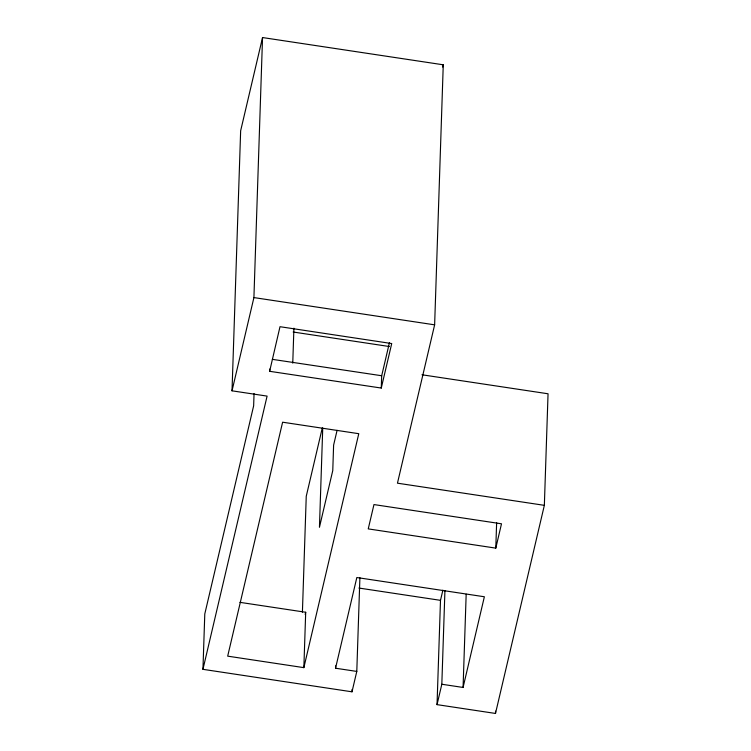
<?xml version="1.0" encoding="UTF-8"?>
<svg xmlns="http://www.w3.org/2000/svg" width="751" height="751" viewBox="0 0 751 751"><rect width="100%" height="100%" fill="white"/><g stroke="black" fill="none" stroke-linecap="round" stroke-linejoin="round"><path stroke-width="1.13" d="M359.898 577.679L356.791 671.422L352.003 691.812L202.948 669.329L204.788 613.952L253.641 405.84L254.054 393.533M202.948 669.329L267.093 396.106L232.021 390.82L240.649 130.787L262.54 37.55L443.259 64.802L434.632 324.836L397.457 483.184L544.353 505.339L495.491 713.45L437.035 704.635L440.49 600.34L442.883 590.155M232.021 390.82L253.913 297.584L262.54 37.55M269.637 371.304L280.001 326.704L391.722 343.554L381.273 388.051L269.637 371.304L269.703 369.07M292.759 363.137L293.913 328.178M302.409 612.196L306.248 496.28L322.273 428.023M303.855 667.639L358.781 433.693L282.611 422.203L227.684 656.149L303.855 667.639L305.695 612.262L239.907 602.34M322.733 428.079L319.447 527.296L332.768 470.539L333.613 445.127L337.086 430.332M356.791 671.422L335.537 668.221L335.613 665.893M352.003 691.812L352.088 689.465M381.273 388.051L381.686 375.744L389.45 342.653M437.035 704.635L441.823 684.245L444.93 590.502M441.823 684.245L463.076 687.456L466.174 594.191M495.791 548.127L501.499 523.804L373.96 504.569L368.243 528.892L495.791 548.127L496.636 522.743M495.491 713.45L495.566 711.122M544.353 505.339L548.052 393.777L421.987 374.768M305.188 614.44L305.695 612.262M442.724 67.074L443.259 64.802M335.537 668.221L356.828 577.528L484.367 596.763L463.076 687.456M272.341 359.344L381.686 375.744M253.913 297.584L434.632 324.836M293.172 332.017L389.384 346.53M358.912 588.042L440.49 600.34"/></g></svg>
